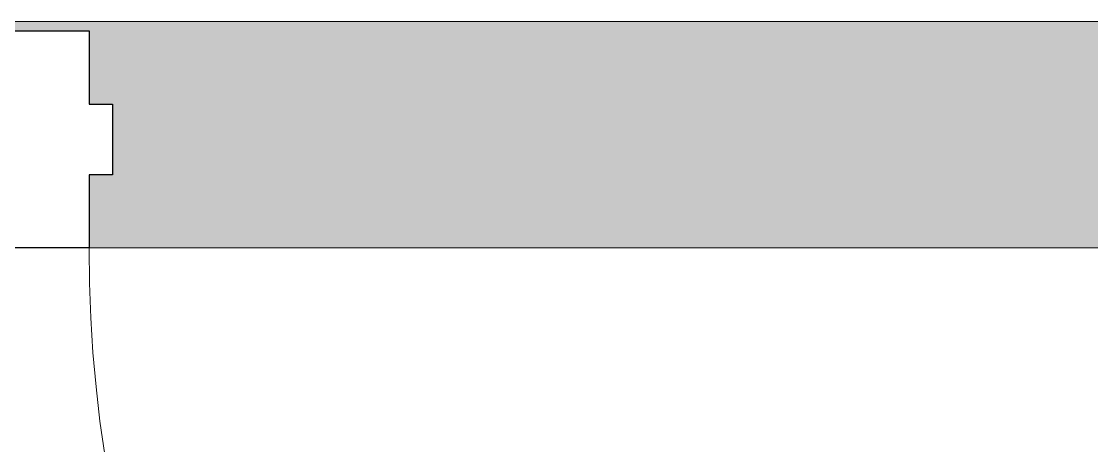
# Model space of a CAD drawing. Header units: inches. Extents: x -4061 to -1937, y 9836 to 11171.
# Drawn here: x -2777.49 to -2749.15, y 10349.95 to 10361.19 of the extents above; entities that cross this region are included whole.
import ezdxf

# ---------------------------------------------------------------- set-up
doc = ezdxf.new("R2010")
doc.units = ezdxf.units.IN
doc.header["$MEASUREMENT"] = 0
for name, color, linetype, lineweight in [('A-DOOR', 31, 'Continuous', 18), ('A-DOOR-7', 31, 'Continuous', 9), ('A-DOOR-FRAM', 31, 'Continuous', 30), ('I-WALL', 2, 'Continuous', 18), ('I-WALL-1', 2, 'Continuous', 5)]:
    doc.layers.add(name, color=color, linetype=linetype, lineweight=lineweight)

# ---------------------------------------------------------------- blocks, each defined once
blk = doc.blocks.new('HOLLOW METAL - UNIT DOOR-2058840-ENLARGED RCP - 1ST FLOOR PLAN - WEST')
at = {"layer": 'A-DOOR-7'}
blk.add_arc((18, -3.25), 36, 180, 270, dxfattribs=at)
at = {"layer": 'A-DOOR-FRAM'}
for p, q in [((-20, 2.5), (-18, 2.5)), ((-18, 2.5), (-18, 0.5625)), ((-18, 0.5625), (-17.375, 0.5625)), ((-17.375, 0.5625), (-17.375, -1.3125)), ((-18, -1.3125), (-18, -3.25)), ((-17.375, -1.3125), (-18, -1.3125)), ((-18, -3.25), (-20, -3.25))]:
    blk.add_line(p, q, dxfattribs=at)

msp = doc.modelspace()

# ---------------------------------------------------------------- hatches: boundary and pattern name
at = {"layer": 'I-WALL-1'}
msp.add_hatch(color=256, dxfattribs=at).paths.add_polyline_path([(-2740.324, 10355.189), (-2739.699, 10355.189), (-2739.699, 10357.127), (-2740.324, 10357.127), (-2740.324, 10359.002), (-2739.699, 10359.002), (-2739.699, 10360.939), (-2737.699, 10360.939), (-2737.699, 10361.189), (-2777.699, 10361.189), (-2777.699, 10360.939), (-2775.699, 10360.939), (-2775.699, 10359.002), (-2775.074, 10359.002), (-2775.074, 10357.127), (-2775.699, 10357.127), (-2775.699, 10355.189), (-2740.715, 10355.189)], flags=0)

# ---------------------------------------------------------------- linework, layer by layer
at = {"layer": 'I-WALL'}
for p, q in [((-2737.699, 10361.189), (-2777.699, 10361.189)), ((-2775.699, 10355.189), (-2741.449, 10355.189))]:
    msp.add_line(p, q, dxfattribs=at)

# ---------------------------------------------------------------- block references
at = {"layer": 'A-DOOR'}
msp.add_blockref('HOLLOW METAL - UNIT DOOR-2058840-ENLARGED RCP - 1ST FLOOR PLAN - WEST', (-2757.699, 10358.439), dxfattribs=at)

doc.saveas('drawing.dxf')
